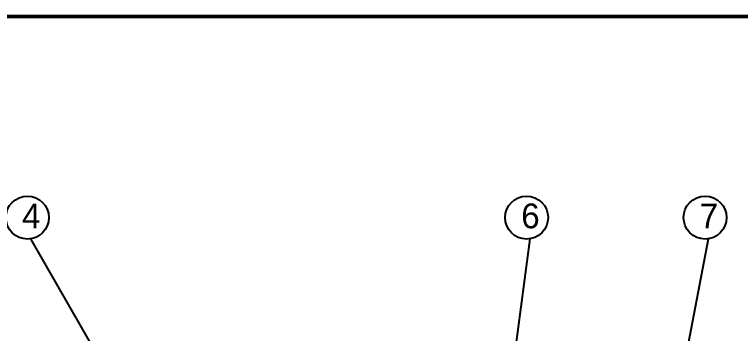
# Model space of a CAD drawing. Header units: millimetres. Extents: x 107291 to 113922, y -130611 to -125922.
# Drawn here: x 110168 to 111192, y -126528 to -126077 of the extents above; entities that cross this region are included whole.
import ezdxf

# ---------------------------------------------------------------- set-up
doc = ezdxf.new("R2010")
doc.units = ezdxf.units.MM
doc.header["$LTSCALE"] = 13
doc.layers.add('1', color=4, linetype='Continuous')
doc.layers.add('注释', color=2, linetype='Continuous')
doc.styles.add('SLDTEXTSTYLE0', font='')
doc.styles.get("Standard").update_dxf_attribs({"font": 'gbenor.shx', "bigfont": 'gbcbig.shx'})
doc.styles.get('SLDTEXTSTYLE0').set_extended_font_data('汉仪长仿宋体')
doc.dimstyles.new('SLDDIMSTYLE2', dxfattribs={"dimtxt": 0.18, "dimasz": 40.8, "dimexe": 0, "dimexo": 0.0625, "dimgap": 0, "dimtad": 0, "dimtih": 1, "dimtoh": 1, "dimdec": 0, "dimrnd": 1e-09, "dimzin": 0, "dimdsep": 46, "dimtxsty": 'Standard', "dimsah": 1, "dimcen": 0.09, "dimadec": 0, "dimazin": 0, "dimtfac": 40.8, "dimtdec": 0, "dimtofl": 0, "dimtmove": 0, "dimatfit": 3, "dimfxl": 1, "dimfrac": 2, "dimtolj": 1, "dimtzin": 0, "dimarcsym": 0})

msp = doc.modelspace()

# ---------------------------------------------------------------- linework, layer by layer
at = {"layer": '1', "color": 0, "lineweight": 40, "const_width": 5.53}
msp.add_lwpolyline([(107701.81, -130437.24), (113764.09, -130437.24), (113764.09, -126079.97), (107701.81, -126079.97), (107701.81, -130437.24)], dxfattribs=at)
at = {"layer": '注释'}
for centre in [(110185.98, -126364.12), (110890.23, -126364.12), (111142.02, -126364.12)]:
    msp.add_circle(centre, 30.27, dxfattribs=at)

# ---------------------------------------------------------------- texts
at = {"layer": '注释', "char_height": 35, "attachment_point": 2, "style": 'SLDTEXTSTYLE0'}
for s, insert in [('4', (110191.42, -126344.18)), ('6', (110895.67, -126344.18)), ('7', (111147.47, -126344.18))]:
    msp.add_mtext(s, dxfattribs=dict(at, insert=insert))

# ---------------------------------------------------------------- leaders
at = {"layer": '注释'}
for points in [[(111010.5, -127826.17), (110190.91, -126393.99)], [(110800.56, -127106.17), (110895.16, -126393.99)], [(111025.26, -127025.28), (111146.95, -126393.99)]]:
    msp.add_leader(points, dimstyle='SLDDIMSTYLE2', dxfattribs=at)

doc.saveas('drawing.dxf')
